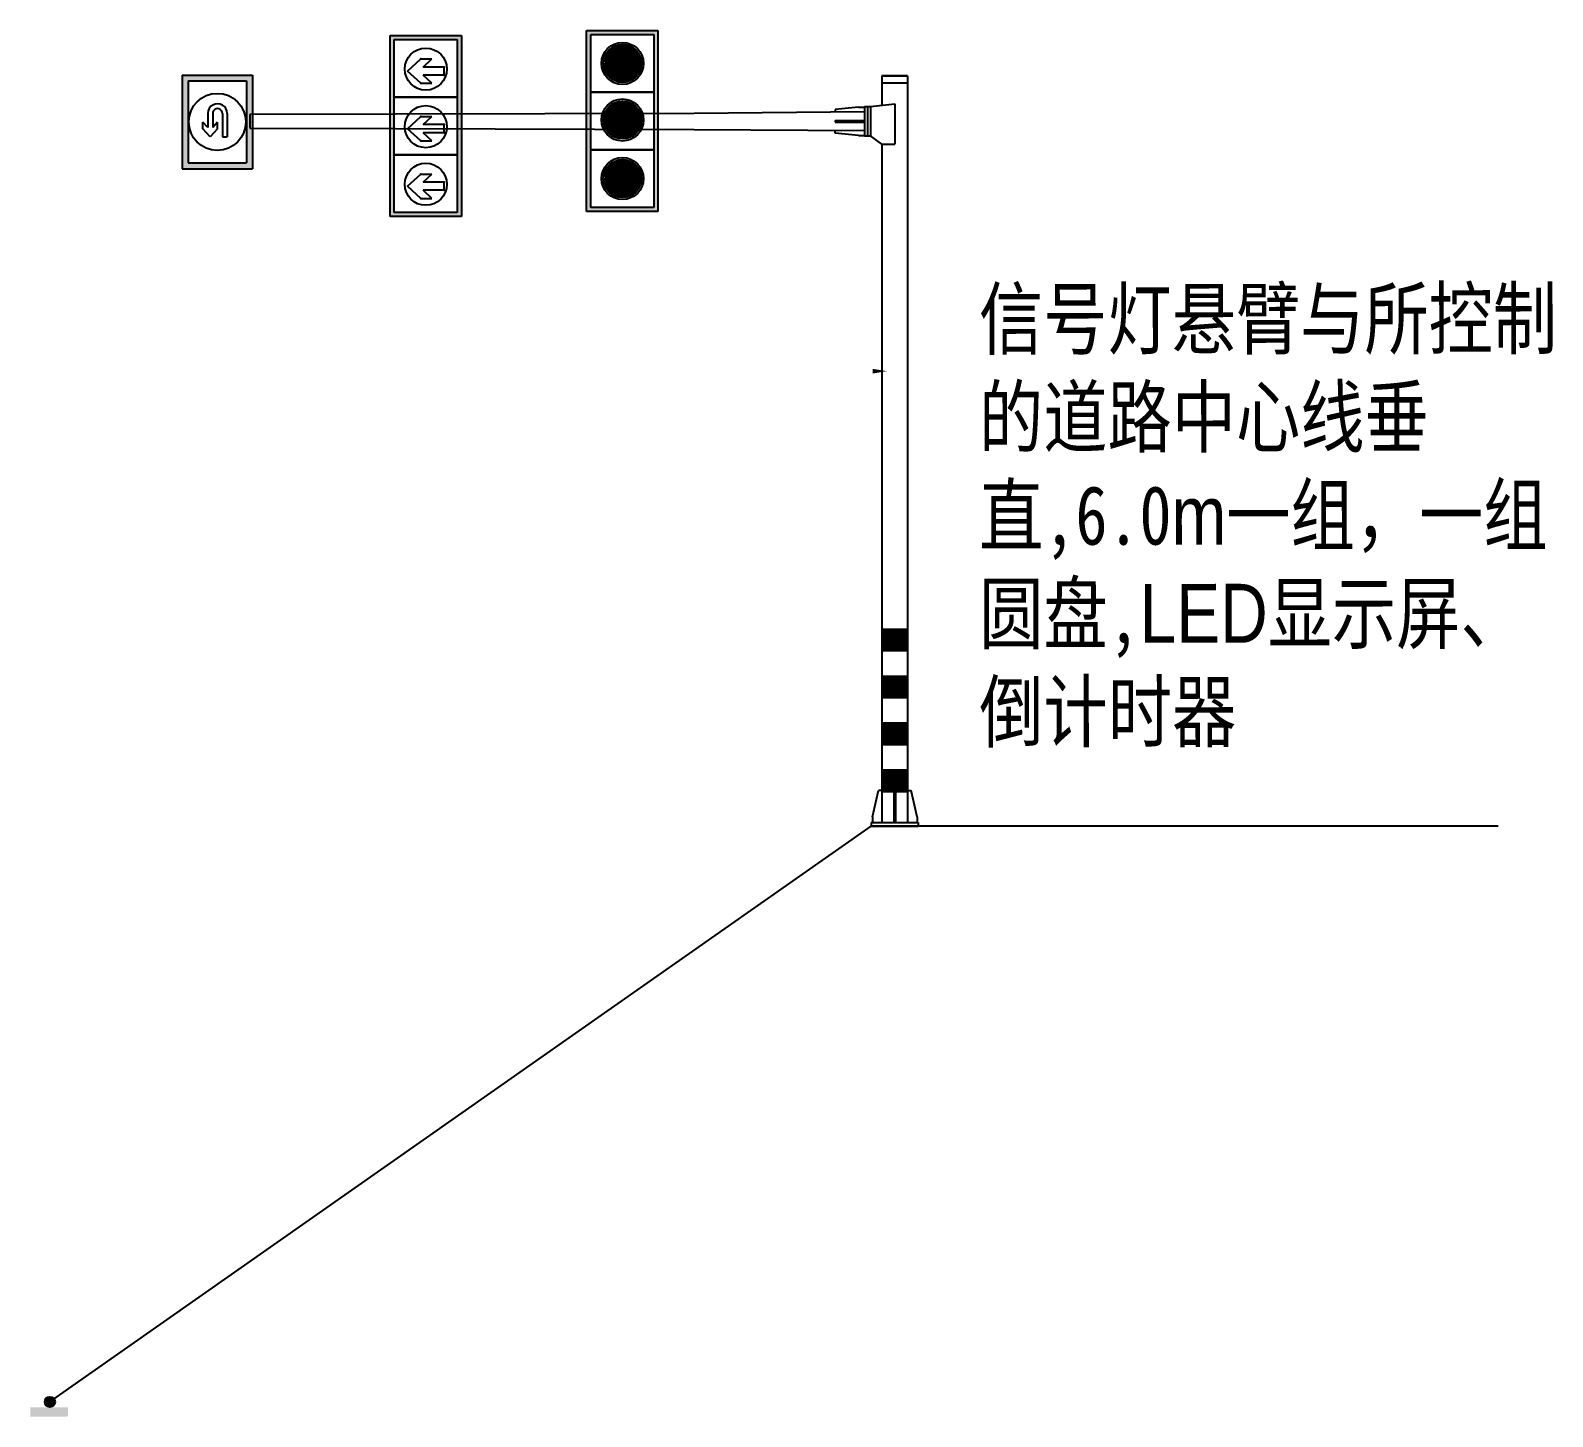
# Model space of a CAD drawing. Header units: millimetres. Extents: x 108070 to 108876, y 12470 to 12955.
# Drawn here: x 108125.38 to 108164.16, y 12893.29 to 12928.59 of the extents above; entities that cross this region are included whole.
import ezdxf

# ---------------------------------------------------------------- set-up
doc = ezdxf.new("R2010")
doc.units = ezdxf.units.MM
doc.header["$LTSCALE"] = 10
doc.layers.add('@-交通信号', color=7, linetype='CONTINUOUS')
doc.styles.add('ST', font='', dxfattribs={"width": 0.8})
doc.styles.get('ST').set_extended_font_data('SimSun')

# ---------------------------------------------------------------- blocks, each defined once
blk = doc.blocks.new('A$C2DB36726')
at = {"layer": '@-交通信号', "color": 0}
for p, q in [((0.925, 19.106), (0.271, 19.106)), ((0.925, 19.106), (0.271, 19.106)), ((0.271, 19.106), (0.926, 19.106)), ((0.271, 19.106), (0.271, 19.106)), ((0.271, 19.106), (0.271, 19.106)), ((0.271, 19.106), (0.271, 19.106)), ((0.271, 19.106), (0.271, 18.356)), ((0.926, 18.921), (0.271, 18.921)), ((-0.321, 18.309), (-0.919, 18.249)), ((-0.919, 18.249), (-0.919, 18.184)), ((-0.321, 18.309), (-0.171, 18.309)), ((-0.171, 18.324), (-0.023, 18.324)), ((-0.171, 18.324), (-0.171, 17.576)), ((-0.097, 18.324), (-0.097, 17.576)), ((-0.023, 18.324), (0.598, 18.392)), ((-0.023, 18.324), (-0.023, 17.576)), ((0.598, 18.392), (0.598, 17.365)), ((-0.171, 18.187), (-4.513, 18.151)), ((-0.919, 17.973), (-0.919, 17.926)), ((-0.919, 17.973), (-0.171, 17.973)), ((-0.919, 17.926), (-0.171, 17.926)), ((-4.513, 17.744), (-0.171, 17.712)), ((-0.919, 17.65), (-0.919, 17.716)), ((-0.321, 17.591), (-0.919, 17.65)), ((-0.321, 17.591), (-0.171, 17.591)), ((-0.171, 17.576), (-0.023, 17.576)), ((0.271, 17.365), (-0.023, 17.576)), ((0.271, 17.365), (0.598, 17.365)), ((0.761, 2.348), (0.271, 2.348)), ((0.759, 2.349), (0.274, 2.349)), ((0.923, 2.349), (0.274, 2.349)), ((0.03, 0.239), (0.181, 0.907)), ((0.271, 0.907), (0.181, 0.907)), ((0.575, 0.907), (0.575, 0.09)), ((0.575, 0.907), (0.622, 0.907)), ((0.622, 0.907), (0.622, 0.09)), ((0.926, 0.907), (1.016, 0.907)), ((1.167, 0.239), (1.016, 0.907)), ((0, 0.09), (1.197, 0.09)), ((0, 0.09), (0, 0)), ((0, 0), (1.197, 0)), ((0.03, 0.239), (0.03, 0.09)), ((1.167, 0.239), (1.167, 0.09)), ((1.197, 0.09), (1.197, 0))]:
    blk.add_line(p, q, dxfattribs=at)
at = {"layer": '@-交通信号', "color": 7}
for p, q in [((0.926, 19.106), (0.926, 0.09)), ((0.271, 17.366), (0.271, 0.09))]:
    blk.add_line(p, q, dxfattribs=at)
at = {"layer": '@-交通信号'}
for p, q in [((-12.122, 18.128), (-15.834, 18.118)), ((-4.513, 18.151), (-12.122, 18.128)), ((-15.834, 17.772), (-12.122, 17.763)), ((-12.122, 17.763), (-4.513, 17.744))]:
    blk.add_line(p, q, dxfattribs=at)
blk.add_lwpolyline([(-15.834, 18.118), (-15.834, 17.772)], dxfattribs=at)
at = {"layer": '@-交通信号', "color": 7, "const_width": 0.598}
blk.add_lwpolyline([(0.926, 4.741), (0.271, 4.741)], dxfattribs=at)
at = {"layer": '@-交通信号', "color": 0, "const_width": 0.598}
for points in [[(0.926, 3.544), (0.271, 3.544)], [(0.926, 2.348), (0.271, 2.348)], [(0.926, 1.151), (0.271, 1.151)]]:
    blk.add_lwpolyline(points, dxfattribs=at)
at = {"layer": '@-交通信号', "color": 0}
blk.add_solid([(0.035, 11.525), (0.035, 11.645), (0.394, 11.585)], dxfattribs=at)
blk = doc.blocks.new('A$C42B20481')
at = {"layer": '@-交通信号', "linetype": 'ByBlock', "lineweight": -3}
for points in [[(0.132, 0, 1), (-0.132, 0, 1)], [(0.461, -0.373), (0.46, -0.137), (-0.496, -0.139), (-0.495, -0.375)]]:
    blk.add_hatch(color=14, dxfattribs=at).paths.add_polyline_path(points)
at = {"layer": '@-交通信号', "color": 14}
blk.add_circle((0, 0), 0.132, dxfattribs=at)
blk = doc.blocks.new('A$C543B7F0F')
at = {"layer": '@-交通信号'}
h = blk.add_hatch(color=256, dxfattribs=at)
h.paths.add_polyline_path([(0, 2.385), (1.789, 2.385), (1.789, 0), (0, 0)])
h.paths.add_polyline_path([(0.149, 2.236), (1.64, 2.236), (1.64, 0.149), (0.149, 0.149)], flags=16)
at = {"layer": '@-交通信号', "color": 7}
for p, q in [((0, 2.385), (0, 0)), ((0, 2.385), (1.789, 2.385)), ((1.789, 2.385), (1.789, 0)), ((0.149, 2.236), (0.149, 0.149)), ((0.149, 2.236), (1.64, 2.236)), ((1.64, 2.236), (1.64, 0.149)), ((1.789, 1.189), (1.786, 1.193)), ((1.024, 0.812), (1.148, 0.812)), ((0, 0), (1.789, 0)), ((0.149, 0.149), (1.64, 0.149))]:
    blk.add_line(p, q, dxfattribs=at)
at = {"layer": '@-交通信号'}
for p, q in [((0.527, 1.015), (0.527, 1.187)), ((0.653, 1.051), (0.527, 1.187)), ((0.653, 1.407), (0.653, 1.051)), ((0.777, 1.407), (0.777, 1.051)), ((0.902, 1.187), (0.777, 1.051)), ((0.902, 1.015), (0.902, 1.187)), ((1.024, 1.407), (1.024, 0.812)), ((1.148, 1.407), (1.148, 0.812)), ((0.715, 0.812), (0.527, 1.015)), ((0.902, 1.015), (0.715, 0.812)), ((0, 0), (1.789, 0))]:
    blk.add_line(p, q, dxfattribs=at)
at = {"layer": '@-交通信号', "color": 7}
blk.add_ellipse((0.895, 1.193), major_axis=(0, 0.727), ratio=1, start_param=4.712388, end_param=10.995573, dxfattribs=at)
at = {"layer": '@-交通信号'}
for major_axis in [(-0.175, 0.175), (-0.0875, 0.0875)]:
    blk.add_ellipse((0.901, 1.407), major_axis=major_axis, ratio=1, start_param=3.927162, end_param=7.068755, dxfattribs=at)
blk = doc.blocks.new('A$C7C7525CD')
at = {"layer": '@-交通信号'}
h = blk.add_hatch(color=256, dxfattribs=at)
h.paths.add_polyline_path([(0, 2.307), (0, 0.733), (0, -0.733), (0, -2.307), (-1.816, -2.307), (-1.816, -0.733), (-1.816, 0.733), (-1.816, 2.307)])
h.paths.add_polyline_path([(-0.106, 2.2), (-0.106, 0.733), (-0.106, -0.733), (-0.106, -2.2), (-1.71, -2.2), (-1.71, -0.733), (-1.71, 0.733), (-1.71, 2.2)], flags=16)
for p, q in [((-1.816, 0.733), (-1.816, 2.307)), ((-1.816, 2.307), (0, 2.307)), ((-1.71, 0.733), (-1.71, 2.2)), ((-1.71, 2.2), (-0.106, 2.2)), ((-0.106, 2.2), (-0.106, 0.733)), ((0, 2.307), (0, 0.733)), ((-1.375, 1.398), (-1.038, 1.71)), ((-1.038, 1.71), (-0.751, 1.71)), ((-0.977, 1.501), (-0.751, 1.71)), ((-1.038, 1.086), (-1.375, 1.398)), ((-0.439, 1.501), (-0.977, 1.501)), ((-0.439, 1.295), (-0.977, 1.295)), ((-0.751, 1.086), (-0.977, 1.295)), ((-0.439, 1.295), (-0.439, 1.501)), ((-1.038, 1.086), (-0.751, 1.086)), ((-1.816, -0.733), (-1.816, 0.733)), ((-1.71, 0.733), (-0.106, 0.733)), ((-1.71, -0.733), (-1.71, 0.733)), ((-0.106, 0.733), (-1.71, 0.733)), ((-0.106, 0.733), (-0.106, -0.733)), ((0, 0.733), (0, -0.733)), ((-1.375, -0.069), (-1.038, 0.243)), ((-1.038, 0.243), (-0.751, 0.243)), ((-0.977, 0.034), (-0.751, 0.243)), ((-0.439, 0.034), (-0.977, 0.034)), ((-0.439, -0.172), (-0.439, 0.034)), ((-1.038, -0.381), (-1.375, -0.069)), ((-1.038, -0.381), (-0.751, -0.381)), ((-0.439, -0.172), (-0.977, -0.172)), ((-0.751, -0.381), (-0.977, -0.172)), ((-1.816, -2.307), (-1.816, -0.733)), ((-0.106, -0.733), (-1.71, -0.733)), ((-1.71, -0.733), (-0.106, -0.733)), ((-1.71, -2.2), (-1.71, -0.733)), ((-0.106, -0.733), (-0.106, -2.2)), ((0, -0.733), (0, -2.307)), ((-1.375, -1.536), (-1.038, -1.224)), ((-1.038, -1.848), (-1.375, -1.536)), ((-1.038, -1.224), (-0.751, -1.224)), ((-0.977, -1.433), (-0.751, -1.224)), ((-0.439, -1.433), (-0.977, -1.433)), ((-0.439, -1.639), (-0.439, -1.433)), ((-1.038, -1.848), (-0.751, -1.848)), ((-0.439, -1.639), (-0.977, -1.639)), ((-0.751, -1.848), (-0.977, -1.639)), ((0, -2.307), (-1.816, -2.307)), ((-0.106, -2.2), (-1.71, -2.2))]:
    blk.add_line(p, q, dxfattribs=at)
for centre in [(-0.907, 1.449), (-0.907, -0.018), (-0.907, -1.485)]:
    blk.add_ellipse(centre, major_axis=(0.379, 0.379), ratio=1, start_param=5.497787, end_param=11.780972, dxfattribs=at)
at = {"layer": '@-交通信号', "color": 0, "linetype": 'ByBlock'}
for p in [(-1.038, 1.71), (-0.439, 1.501), (-0.439, 1.295), (-1.038, 1.086), (-1.038, 0.243), (-0.439, 0.034), (-1.038, -0.381), (-0.439, -0.172), (-1.038, -1.224), (-0.439, -1.433), (-1.038, -1.848), (-0.439, -1.639)]:
    blk.add_point(p, dxfattribs=at)
blk = doc.blocks.new('A$C2B1B455F')
at = {"layer": '@-交通信号'}
h = blk.add_hatch(color=256, dxfattribs=at)
h.paths.add_polyline_path([(0, 2.307), (0, 0.733), (0, -0.733), (0, -2.307), (-1.816, -2.307), (-1.816, -0.733), (-1.816, 0.733), (-1.816, 2.307)])
h.paths.add_polyline_path([(-0.106, 2.2), (-0.106, 0.733), (-0.106, -0.733), (-0.106, -2.2), (-1.71, -2.2), (-1.71, -0.733), (-1.71, 0.733), (-1.71, 2.2)], flags=16)
for p, q in [((-1.816, 0.733), (-1.816, 2.307)), ((-1.816, 2.307), (0, 2.307)), ((-1.71, 0.733), (-1.71, 2.2)), ((-1.71, 2.2), (-0.106, 2.2)), ((-0.902, 1.836), (-1.005, 1.939)), ((-0.902, 1.848), (-0.995, 1.941)), ((-0.902, 1.86), (-0.985, 1.943)), ((-0.902, 1.872), (-0.975, 1.945)), ((-0.902, 1.884), (-0.964, 1.946)), ((-0.902, 1.896), (-0.954, 1.948)), ((-0.902, 1.908), (-0.943, 1.949)), ((-0.902, 1.92), (-0.931, 1.95)), ((-0.902, 1.932), (-0.92, 1.95)), ((-0.902, 1.944), (-0.908, 1.95)), ((-0.425, 1.467), (-0.902, 1.944)), ((-0.419, 1.473), (-0.896, 1.95)), ((-0.419, 1.486), (-0.884, 1.95)), ((-0.42, 1.498), (-0.871, 1.949)), ((-0.421, 1.511), (-0.858, 1.948)), ((-0.422, 1.525), (-0.844, 1.947)), ((-0.424, 1.539), (-0.831, 1.945)), ((-0.427, 1.553), (-0.816, 1.943)), ((-0.429, 1.568), (-0.801, 1.94)), ((-0.106, 2.2), (-0.106, 0.733)), ((0, 2.307), (0, 0.733)), ((-1.293, 1.467), (-1.377, 1.552)), ((-1.281, 1.467), (-1.375, 1.562)), ((-1.269, 1.467), (-1.373, 1.572)), ((-1.256, 1.467), (-1.371, 1.582)), ((-1.244, 1.467), (-1.369, 1.592)), ((-1.232, 1.467), (-1.366, 1.601)), ((-1.22, 1.467), (-1.363, 1.61)), ((-1.208, 1.467), (-1.36, 1.619)), ((-1.196, 1.467), (-1.357, 1.628)), ((-1.184, 1.467), (-1.354, 1.637)), ((-1.172, 1.467), (-1.351, 1.646)), ((-1.16, 1.467), (-1.347, 1.655)), ((-1.148, 1.467), (-1.344, 1.663)), ((-1.136, 1.467), (-1.34, 1.671)), ((-1.124, 1.467), (-1.336, 1.679)), ((-1.112, 1.467), (-1.332, 1.687)), ((-1.1, 1.467), (-1.328, 1.695)), ((-1.088, 1.467), (-1.323, 1.703)), ((-1.076, 1.467), (-1.319, 1.711)), ((-1.064, 1.467), (-1.315, 1.718)), ((-1.052, 1.467), (-1.31, 1.726)), ((-1.04, 1.467), (-1.305, 1.733)), ((-1.028, 1.467), (-1.3, 1.74)), ((-1.016, 1.467), (-1.295, 1.747)), ((-1.003, 1.467), (-1.29, 1.754)), ((-0.991, 1.467), (-1.285, 1.761)), ((-0.979, 1.467), (-1.28, 1.768)), ((-0.967, 1.467), (-1.275, 1.775)), ((-0.955, 1.467), (-1.269, 1.781)), ((-0.943, 1.467), (-1.263, 1.788)), ((-0.931, 1.467), (-1.258, 1.794)), ((-0.919, 1.467), (-1.252, 1.8)), ((-0.907, 1.467), (-1.246, 1.806)), ((-0.902, 1.474), (-1.24, 1.812)), ((-0.902, 1.486), (-1.234, 1.818)), ((-0.902, 1.498), (-1.228, 1.824)), ((-0.902, 1.51), (-1.221, 1.83)), ((-0.902, 1.522), (-1.215, 1.835)), ((-0.902, 1.535), (-1.208, 1.841)), ((-0.902, 1.547), (-1.202, 1.846)), ((-0.902, 1.559), (-1.195, 1.852)), ((-0.902, 1.571), (-1.188, 1.857)), ((-0.902, 1.583), (-1.181, 1.862)), ((-0.902, 1.595), (-1.174, 1.867)), ((-0.902, 1.607), (-1.167, 1.871)), ((-0.902, 1.619), (-1.159, 1.876)), ((-0.902, 1.631), (-1.152, 1.881)), ((-0.902, 1.643), (-1.144, 1.885)), ((-0.902, 1.655), (-1.136, 1.89)), ((-0.902, 1.667), (-1.129, 1.894)), ((-0.902, 1.679), (-1.121, 1.898)), ((-0.902, 1.691), (-1.113, 1.902)), ((-0.902, 1.703), (-1.105, 1.906)), ((-0.902, 1.715), (-1.096, 1.91)), ((-0.902, 1.727), (-1.088, 1.913)), ((-0.902, 1.739), (-1.079, 1.917)), ((-0.902, 1.751), (-1.071, 1.92)), ((-0.902, 1.763), (-1.062, 1.923)), ((-0.902, 1.776), (-1.053, 1.926)), ((-0.902, 1.788), (-1.044, 1.929)), ((-0.902, 1.8), (-1.034, 1.932)), ((-0.902, 1.812), (-1.025, 1.935)), ((-0.902, 1.824), (-1.015, 1.937)), ((-0.437, 1.467), (-0.902, 1.932)), ((-0.449, 1.467), (-0.902, 1.92)), ((-0.461, 1.467), (-0.902, 1.908)), ((-0.473, 1.467), (-0.902, 1.896)), ((-0.485, 1.467), (-0.902, 1.884)), ((-0.497, 1.467), (-0.902, 1.872)), ((-0.509, 1.467), (-0.902, 1.86)), ((-0.522, 1.467), (-0.902, 1.848)), ((-0.534, 1.467), (-0.902, 1.836)), ((-0.546, 1.467), (-0.902, 1.824)), ((-0.558, 1.467), (-0.902, 1.812)), ((-0.57, 1.467), (-0.902, 1.8)), ((-0.582, 1.467), (-0.902, 1.788)), ((-0.594, 1.467), (-0.902, 1.776)), ((-0.606, 1.467), (-0.902, 1.763)), ((-0.618, 1.467), (-0.902, 1.751)), ((-0.63, 1.467), (-0.902, 1.739)), ((-0.642, 1.467), (-0.902, 1.727)), ((-0.654, 1.467), (-0.902, 1.715)), ((-0.666, 1.467), (-0.902, 1.703)), ((-0.678, 1.467), (-0.902, 1.691)), ((-0.69, 1.467), (-0.902, 1.679)), ((-0.702, 1.467), (-0.902, 1.667)), ((-0.714, 1.467), (-0.902, 1.655)), ((-0.726, 1.467), (-0.902, 1.643)), ((-0.738, 1.467), (-0.902, 1.631)), ((-0.75, 1.467), (-0.902, 1.619)), ((-0.763, 1.467), (-0.902, 1.607)), ((-0.775, 1.467), (-0.902, 1.595)), ((-0.787, 1.467), (-0.902, 1.583)), ((-0.799, 1.467), (-0.902, 1.571)), ((-0.811, 1.467), (-0.902, 1.559)), ((-0.433, 1.584), (-0.785, 1.936)), ((-0.437, 1.6), (-0.769, 1.932)), ((-0.443, 1.618), (-0.752, 1.927)), ((-0.449, 1.636), (-0.733, 1.92)), ((-0.457, 1.656), (-0.713, 1.912)), ((-0.467, 1.678), (-0.691, 1.902)), ((-0.48, 1.704), (-0.666, 1.889)), ((-0.499, 1.734), (-0.635, 1.87)), ((-0.538, 1.785), (-0.584, 1.831)), ((-0.906, 0.985), (-1.385, 1.463)), ((-0.918, 0.985), (-1.385, 1.451)), ((-0.931, 0.985), (-1.384, 1.438)), ((-0.944, 0.986), (-1.383, 1.425)), ((-0.957, 0.988), (-1.382, 1.412)), ((-0.971, 0.99), (-1.38, 1.398)), ((-0.986, 0.992), (-1.378, 1.384)), ((-0.902, 0.992), (-1.377, 1.467)), ((-1.001, 0.995), (-1.375, 1.369)), ((-1.016, 0.998), (-1.371, 1.353)), ((-1.032, 1.002), (-1.367, 1.337)), ((-0.902, 1.004), (-1.365, 1.467)), ((-1.05, 1.008), (-1.362, 1.32)), ((-1.068, 1.014), (-1.355, 1.301)), ((-0.902, 1.016), (-1.353, 1.467)), ((-1.088, 1.022), (-1.348, 1.281)), ((-0.902, 1.029), (-1.341, 1.467)), ((-1.11, 1.031), (-1.338, 1.26)), ((-0.902, 1.041), (-1.329, 1.467)), ((-1.134, 1.044), (-1.325, 1.235)), ((-0.902, 1.053), (-1.317, 1.467)), ((-1.164, 1.062), (-1.307, 1.205)), ((-0.902, 1.065), (-1.305, 1.467)), ((-0.902, 1.077), (-1.293, 1.467)), ((-0.902, 1.089), (-1.281, 1.467)), ((-0.902, 1.101), (-1.269, 1.467)), ((-0.902, 1.113), (-1.256, 1.467)), ((-0.902, 1.125), (-1.244, 1.467)), ((-0.902, 1.137), (-1.232, 1.467)), ((-0.902, 1.149), (-1.22, 1.467)), ((-0.902, 1.161), (-1.208, 1.467)), ((-0.902, 1.173), (-1.196, 1.467)), ((-0.902, 1.185), (-1.184, 1.467)), ((-0.902, 1.197), (-1.172, 1.467)), ((-0.902, 1.209), (-1.16, 1.467)), ((-0.902, 1.221), (-1.148, 1.467)), ((-0.902, 1.233), (-1.136, 1.467)), ((-0.902, 1.245), (-1.124, 1.467)), ((-0.902, 1.257), (-1.112, 1.467)), ((-0.902, 1.269), (-1.1, 1.467)), ((-0.902, 1.282), (-1.088, 1.467)), ((-0.902, 1.294), (-1.076, 1.467)), ((-0.902, 1.306), (-1.064, 1.467)), ((-0.902, 1.318), (-1.052, 1.467)), ((-0.902, 1.33), (-1.04, 1.467)), ((-0.902, 1.342), (-1.028, 1.467)), ((-0.902, 1.354), (-1.016, 1.467)), ((-0.902, 1.366), (-1.003, 1.467)), ((-0.902, 1.378), (-0.991, 1.467)), ((-0.902, 1.39), (-0.979, 1.467)), ((-0.902, 1.402), (-0.967, 1.467)), ((-0.902, 1.414), (-0.955, 1.467)), ((-0.902, 1.426), (-0.943, 1.467)), ((-0.902, 1.438), (-0.931, 1.467)), ((-0.902, 1.45), (-0.919, 1.467)), ((-0.902, 1.462), (-0.907, 1.467)), ((-0.823, 1.467), (-0.902, 1.547)), ((-0.835, 1.467), (-0.902, 1.535)), ((-0.847, 1.467), (-0.902, 1.522)), ((-0.859, 1.467), (-0.902, 1.51)), ((-0.871, 1.467), (-0.902, 1.498)), ((-0.883, 1.467), (-0.902, 1.486)), ((-0.895, 1.467), (-0.902, 1.474)), ((-0.563, 1.123), (-0.902, 1.462)), ((-0.569, 1.117), (-0.902, 1.45)), ((-0.575, 1.112), (-0.902, 1.438)), ((-0.582, 1.106), (-0.902, 1.426)), ((-0.588, 1.1), (-0.902, 1.414)), ((-0.595, 1.095), (-0.902, 1.402)), ((-0.601, 1.089), (-0.902, 1.39)), ((-0.608, 1.084), (-0.902, 1.378)), ((-0.615, 1.079), (-0.902, 1.366)), ((-0.622, 1.074), (-0.902, 1.354)), ((-0.629, 1.069), (-0.902, 1.342)), ((-0.636, 1.064), (-0.902, 1.33)), ((-0.644, 1.059), (-0.902, 1.318)), ((-0.651, 1.055), (-0.902, 1.306)), ((-0.659, 1.05), (-0.902, 1.294)), ((-0.666, 1.046), (-0.902, 1.282)), ((-0.674, 1.042), (-0.902, 1.269)), ((-0.682, 1.037), (-0.902, 1.257)), ((-0.69, 1.033), (-0.902, 1.245)), ((-0.698, 1.03), (-0.902, 1.233)), ((-0.706, 1.026), (-0.902, 1.221)), ((-0.715, 1.022), (-0.902, 1.209)), ((-0.723, 1.019), (-0.902, 1.197)), ((-0.732, 1.015), (-0.902, 1.185)), ((-0.741, 1.012), (-0.902, 1.173)), ((-0.557, 1.129), (-0.895, 1.467)), ((-0.551, 1.136), (-0.883, 1.467)), ((-0.545, 1.142), (-0.871, 1.467)), ((-0.54, 1.148), (-0.859, 1.467)), ((-0.534, 1.155), (-0.847, 1.467)), ((-0.528, 1.161), (-0.835, 1.467)), ((-0.523, 1.168), (-0.823, 1.467)), ((-0.518, 1.175), (-0.811, 1.467)), ((-0.513, 1.181), (-0.799, 1.467)), ((-0.508, 1.188), (-0.787, 1.467)), ((-0.503, 1.196), (-0.775, 1.467)), ((-0.498, 1.203), (-0.763, 1.467)), ((-0.493, 1.21), (-0.75, 1.467)), ((-0.489, 1.218), (-0.738, 1.467)), ((-0.484, 1.225), (-0.726, 1.467)), ((-0.48, 1.233), (-0.714, 1.467)), ((-0.475, 1.241), (-0.702, 1.467)), ((-0.471, 1.249), (-0.69, 1.467)), ((-0.467, 1.257), (-0.678, 1.467)), ((-0.463, 1.265), (-0.666, 1.467)), ((-0.46, 1.273), (-0.654, 1.467)), ((-0.456, 1.282), (-0.642, 1.467)), ((-0.453, 1.29), (-0.63, 1.467)), ((-0.449, 1.299), (-0.618, 1.467)), ((-0.446, 1.308), (-0.606, 1.467)), ((-0.443, 1.317), (-0.594, 1.467)), ((-0.44, 1.326), (-0.582, 1.467)), ((-0.437, 1.335), (-0.57, 1.467)), ((-0.435, 1.345), (-0.558, 1.467)), ((-0.432, 1.354), (-0.546, 1.467)), ((-0.43, 1.364), (-0.534, 1.467)), ((-0.428, 1.374), (-0.522, 1.467)), ((-0.426, 1.384), (-0.509, 1.467)), ((-0.424, 1.394), (-0.497, 1.467)), ((-0.423, 1.405), (-0.485, 1.467)), ((-0.422, 1.416), (-0.473, 1.467)), ((-1.209, 1.095), (-1.274, 1.16)), ((-0.75, 1.009), (-0.902, 1.161)), ((-0.759, 1.006), (-0.902, 1.149)), ((-0.768, 1.003), (-0.902, 1.137)), ((-0.778, 1.001), (-0.902, 1.125)), ((-0.787, 0.998), (-0.902, 1.113)), ((-0.797, 0.996), (-0.902, 1.101)), ((-0.807, 0.994), (-0.902, 1.089)), ((-0.817, 0.992), (-0.902, 1.077)), ((-0.827, 0.99), (-0.902, 1.065)), ((-0.838, 0.989), (-0.902, 1.053)), ((-0.849, 0.987), (-0.902, 1.041)), ((-0.86, 0.986), (-0.902, 1.029)), ((-0.871, 0.985), (-0.902, 1.016)), ((-0.882, 0.985), (-0.902, 1.004)), ((-1.816, -0.733), (-1.816, 0.733)), ((-1.71, 0.733), (-0.106, 0.733)), ((-1.71, -0.733), (-1.71, 0.733)), ((-0.106, 0.733), (-1.71, 0.733)), ((-0.902, 0.069), (-1.221, 0.388)), ((-0.902, 0.081), (-1.215, 0.394)), ((-0.902, 0.093), (-1.208, 0.399)), ((-0.902, 0.105), (-1.202, 0.405)), ((-0.902, 0.117), (-1.195, 0.41)), ((-0.902, 0.129), (-1.188, 0.415)), ((-0.902, 0.141), (-1.181, 0.42)), ((-0.902, 0.153), (-1.174, 0.425)), ((-0.902, 0.165), (-1.167, 0.43)), ((-0.902, 0.177), (-1.159, 0.435)), ((-0.902, 0.189), (-1.152, 0.439)), ((-0.902, 0.201), (-1.144, 0.444)), ((-0.902, 0.213), (-1.136, 0.448)), ((-0.902, 0.225), (-1.129, 0.452)), ((-0.902, 0.238), (-1.121, 0.456)), ((-0.902, 0.25), (-1.113, 0.46)), ((-0.902, 0.262), (-1.105, 0.464)), ((-0.902, 0.274), (-1.096, 0.468)), ((-0.902, 0.286), (-1.088, 0.472)), ((-0.902, 0.298), (-1.079, 0.475)), ((-0.902, 0.31), (-1.071, 0.478)), ((-0.902, 0.322), (-1.062, 0.482)), ((-0.902, 0.334), (-1.053, 0.485)), ((-0.902, 0.346), (-1.044, 0.488)), ((-0.902, 0.358), (-1.034, 0.49)), ((-0.902, 0.37), (-1.025, 0.493)), ((-0.902, 0.382), (-1.015, 0.495)), ((-0.902, 0.394), (-1.005, 0.498)), ((-0.902, 0.406), (-0.995, 0.5)), ((-0.902, 0.418), (-0.985, 0.502)), ((-0.902, 0.43), (-0.975, 0.503)), ((-0.902, 0.442), (-0.964, 0.505)), ((-0.902, 0.454), (-0.954, 0.506)), ((-0.902, 0.466), (-0.943, 0.507)), ((-0.902, 0.478), (-0.931, 0.508)), ((-0.902, 0.491), (-0.92, 0.509)), ((-0.902, 0.503), (-0.908, 0.509)), ((-0.425, 0.026), (-0.902, 0.503)), ((-0.437, 0.026), (-0.902, 0.491)), ((-0.449, 0.026), (-0.902, 0.478)), ((-0.461, 0.026), (-0.902, 0.466)), ((-0.473, 0.026), (-0.902, 0.454)), ((-0.485, 0.026), (-0.902, 0.442)), ((-0.497, 0.026), (-0.902, 0.43)), ((-0.509, 0.026), (-0.902, 0.418)), ((-0.522, 0.026), (-0.902, 0.406)), ((-0.534, 0.026), (-0.902, 0.394)), ((-0.419, 0.032), (-0.896, 0.509)), ((-0.419, 0.044), (-0.884, 0.509)), ((-0.42, 0.057), (-0.871, 0.508)), ((-0.421, 0.07), (-0.858, 0.507)), ((-0.422, 0.083), (-0.844, 0.505)), ((-0.424, 0.097), (-0.831, 0.504)), ((-0.427, 0.112), (-0.816, 0.501)), ((-0.429, 0.127), (-0.801, 0.498)), ((-0.433, 0.142), (-0.785, 0.495)), ((-0.437, 0.159), (-0.769, 0.49)), ((-0.443, 0.176), (-0.752, 0.485)), ((-0.449, 0.195), (-0.733, 0.478)), ((-0.457, 0.215), (-0.713, 0.47)), ((-0.467, 0.237), (-0.691, 0.46)), ((-0.48, 0.262), (-0.666, 0.447)), ((-0.499, 0.293), (-0.635, 0.428)), ((-0.538, 0.344), (-0.584, 0.39)), ((-0.106, 0.733), (-0.106, -0.733)), ((0, 0.733), (0, -0.733)), ((-1.377, 0.026), (-1.385, 0.034)), ((-0.906, -0.457), (-1.385, 0.022)), ((-0.918, -0.457), (-1.385, 0.009)), ((-1.353, 0.026), (-1.384, 0.057)), ((-1.365, 0.026), (-1.384, 0.045)), ((-1.341, 0.026), (-1.383, 0.068)), ((-1.329, 0.026), (-1.382, 0.079)), ((-1.317, 0.026), (-1.381, 0.09)), ((-1.305, 0.026), (-1.379, 0.1)), ((-1.293, 0.026), (-1.377, 0.111)), ((-0.902, -0.449), (-1.377, 0.026)), ((-1.281, 0.026), (-1.375, 0.121)), ((-1.269, 0.026), (-1.373, 0.131)), ((-1.256, 0.026), (-1.371, 0.14)), ((-1.244, 0.026), (-1.369, 0.15)), ((-1.232, 0.026), (-1.366, 0.159)), ((-0.902, -0.437), (-1.365, 0.026)), ((-1.22, 0.026), (-1.363, 0.169)), ((-1.208, 0.026), (-1.36, 0.178)), ((-1.196, 0.026), (-1.357, 0.187)), ((-1.184, 0.026), (-1.354, 0.196)), ((-0.902, -0.425), (-1.353, 0.026)), ((-1.172, 0.026), (-1.351, 0.204)), ((-1.16, 0.026), (-1.347, 0.213)), ((-1.148, 0.026), (-1.344, 0.221)), ((-0.902, -0.413), (-1.341, 0.026)), ((-1.136, 0.026), (-1.34, 0.23)), ((-1.124, 0.026), (-1.336, 0.238)), ((-1.112, 0.026), (-1.332, 0.246)), ((-0.902, -0.401), (-1.329, 0.026)), ((-1.1, 0.026), (-1.328, 0.254)), ((-1.088, 0.026), (-1.323, 0.262)), ((-1.076, 0.026), (-1.319, 0.269)), ((-0.902, -0.389), (-1.317, 0.026)), ((-1.064, 0.026), (-1.315, 0.277)), ((-1.052, 0.026), (-1.31, 0.284)), ((-1.04, 0.026), (-1.305, 0.291)), ((-0.902, -0.377), (-1.305, 0.026)), ((-1.028, 0.026), (-1.3, 0.299)), ((-1.016, 0.026), (-1.295, 0.306)), ((-0.902, -0.365), (-1.293, 0.026)), ((-1.003, 0.026), (-1.29, 0.313)), ((-0.991, 0.026), (-1.285, 0.32)), ((-0.902, -0.353), (-1.281, 0.026)), ((-0.979, 0.026), (-1.28, 0.326)), ((-0.967, 0.026), (-1.275, 0.333)), ((-0.955, 0.026), (-1.269, 0.34)), ((-0.902, -0.341), (-1.269, 0.026)), ((-0.943, 0.026), (-1.263, 0.346)), ((-0.931, 0.026), (-1.258, 0.352)), ((-0.902, -0.329), (-1.256, 0.026)), ((-0.919, 0.026), (-1.252, 0.359)), ((-0.907, 0.026), (-1.246, 0.365)), ((-0.902, -0.317), (-1.244, 0.026)), ((-0.902, 0.033), (-1.24, 0.371)), ((-0.902, 0.045), (-1.234, 0.377)), ((-0.902, -0.305), (-1.232, 0.026)), ((-0.902, 0.057), (-1.228, 0.382)), ((-0.902, -0.293), (-1.22, 0.026)), ((-0.902, -0.281), (-1.208, 0.026)), ((-0.902, -0.269), (-1.196, 0.026)), ((-0.902, -0.256), (-1.184, 0.026)), ((-0.902, -0.244), (-1.172, 0.026)), ((-0.902, -0.232), (-1.16, 0.026)), ((-0.902, -0.22), (-1.148, 0.026)), ((-0.902, -0.208), (-1.136, 0.026)), ((-0.902, -0.196), (-1.124, 0.026)), ((-0.902, -0.184), (-1.112, 0.026)), ((-0.902, -0.172), (-1.1, 0.026)), ((-0.902, -0.16), (-1.088, 0.026)), ((-0.902, -0.148), (-1.076, 0.026)), ((-0.902, -0.136), (-1.064, 0.026)), ((-0.902, -0.124), (-1.052, 0.026)), ((-0.902, -0.112), (-1.04, 0.026)), ((-0.902, -0.1), (-1.028, 0.026)), ((-0.902, -0.088), (-1.016, 0.026)), ((-0.902, -0.076), (-1.003, 0.026)), ((-0.902, -0.064), (-0.991, 0.026)), ((-0.902, -0.052), (-0.979, 0.026)), ((-0.902, -0.04), (-0.967, 0.026)), ((-0.902, -0.028), (-0.955, 0.026)), ((-0.902, -0.016), (-0.943, 0.026)), ((-0.902, -0.003), (-0.931, 0.026)), ((-0.902, 0.009), (-0.919, 0.026)), ((-0.902, 0.021), (-0.907, 0.026)), ((-0.546, 0.026), (-0.902, 0.382)), ((-0.558, 0.026), (-0.902, 0.37)), ((-0.57, 0.026), (-0.902, 0.358)), ((-0.582, 0.026), (-0.902, 0.346)), ((-0.594, 0.026), (-0.902, 0.334)), ((-0.606, 0.026), (-0.902, 0.322)), ((-0.618, 0.026), (-0.902, 0.31)), ((-0.63, 0.026), (-0.902, 0.298)), ((-0.642, 0.026), (-0.902, 0.286)), ((-0.654, 0.026), (-0.902, 0.274)), ((-0.666, 0.026), (-0.902, 0.262)), ((-0.678, 0.026), (-0.902, 0.25)), ((-0.69, 0.026), (-0.902, 0.238)), ((-0.702, 0.026), (-0.902, 0.225)), ((-0.714, 0.026), (-0.902, 0.213)), ((-0.726, 0.026), (-0.902, 0.201)), ((-0.738, 0.026), (-0.902, 0.189)), ((-0.75, 0.026), (-0.902, 0.177)), ((-0.763, 0.026), (-0.902, 0.165)), ((-0.775, 0.026), (-0.902, 0.153)), ((-0.787, 0.026), (-0.902, 0.141)), ((-0.799, 0.026), (-0.902, 0.129)), ((-0.811, 0.026), (-0.902, 0.117)), ((-0.823, 0.026), (-0.902, 0.105)), ((-0.835, 0.026), (-0.902, 0.093)), ((-0.847, 0.026), (-0.902, 0.081)), ((-0.859, 0.026), (-0.902, 0.069)), ((-0.871, 0.026), (-0.902, 0.057)), ((-0.883, 0.026), (-0.902, 0.045)), ((-0.895, 0.026), (-0.902, 0.033)), ((-0.563, -0.318), (-0.902, 0.021)), ((-0.569, -0.324), (-0.902, 0.009)), ((-0.557, -0.312), (-0.895, 0.026)), ((-0.551, -0.306), (-0.883, 0.026)), ((-0.545, -0.3), (-0.871, 0.026)), ((-0.54, -0.294), (-0.859, 0.026)), ((-0.534, -0.287), (-0.847, 0.026)), ((-0.528, -0.28), (-0.835, 0.026)), ((-0.523, -0.274), (-0.823, 0.026)), ((-0.518, -0.267), (-0.811, 0.026)), ((-0.513, -0.26), (-0.799, 0.026)), ((-0.508, -0.253), (-0.787, 0.026)), ((-0.503, -0.246), (-0.775, 0.026)), ((-0.498, -0.239), (-0.763, 0.026)), ((-0.493, -0.231), (-0.75, 0.026)), ((-0.489, -0.224), (-0.738, 0.026)), ((-0.484, -0.216), (-0.726, 0.026)), ((-0.48, -0.209), (-0.714, 0.026)), ((-0.475, -0.201), (-0.702, 0.026)), ((-0.471, -0.193), (-0.69, 0.026)), ((-0.467, -0.185), (-0.678, 0.026)), ((-0.463, -0.177), (-0.666, 0.026)), ((-0.46, -0.169), (-0.654, 0.026)), ((-0.456, -0.16), (-0.642, 0.026)), ((-0.453, -0.152), (-0.63, 0.026)), ((-0.449, -0.143), (-0.618, 0.026)), ((-0.446, -0.134), (-0.606, 0.026)), ((-0.443, -0.125), (-0.594, 0.026)), ((-0.44, -0.116), (-0.582, 0.026)), ((-0.437, -0.107), (-0.57, 0.026)), ((-0.435, -0.097), (-0.558, 0.026)), ((-0.432, -0.087), (-0.546, 0.026)), ((-0.43, -0.078), (-0.534, 0.026)), ((-0.428, -0.068), (-0.522, 0.026)), ((-0.426, -0.058), (-0.509, 0.026)), ((-0.424, -0.047), (-0.497, 0.026)), ((-0.423, -0.037), (-0.485, 0.026)), ((-0.422, -0.026), (-0.473, 0.026)), ((-0.421, -0.015), (-0.461, 0.026)), ((-0.42, -0.004), (-0.449, 0.026)), ((-0.419, 0.008), (-0.437, 0.026)), ((-0.419, 0.02), (-0.425, 0.026)), ((-0.931, -0.456), (-1.384, -0.003)), ((-0.944, -0.455), (-1.383, -0.016)), ((-0.957, -0.454), (-1.382, -0.03)), ((-0.971, -0.452), (-1.38, -0.044)), ((-0.986, -0.45), (-1.378, -0.058)), ((-1.001, -0.447), (-1.375, -0.073)), ((-1.016, -0.443), (-1.371, -0.088)), ((-1.032, -0.439), (-1.367, -0.105)), ((-1.05, -0.434), (-1.362, -0.122)), ((-1.068, -0.428), (-1.355, -0.14)), ((-1.088, -0.42), (-1.348, -0.16)), ((-1.11, -0.41), (-1.338, -0.182)), ((-1.134, -0.397), (-1.325, -0.207)), ((-1.164, -0.38), (-1.307, -0.237)), ((-1.209, -0.347), (-1.274, -0.282)), ((-0.575, -0.33), (-0.902, -0.003)), ((-0.582, -0.336), (-0.902, -0.016)), ((-0.588, -0.341), (-0.902, -0.028)), ((-0.595, -0.347), (-0.902, -0.04)), ((-0.601, -0.352), (-0.902, -0.052)), ((-0.608, -0.358), (-0.902, -0.064)), ((-0.615, -0.363), (-0.902, -0.076)), ((-0.622, -0.368), (-0.902, -0.088)), ((-0.629, -0.373), (-0.902, -0.1)), ((-0.636, -0.378), (-0.902, -0.112)), ((-0.644, -0.382), (-0.902, -0.124)), ((-0.651, -0.387), (-0.902, -0.136)), ((-0.659, -0.391), (-0.902, -0.148)), ((-0.666, -0.396), (-0.902, -0.16)), ((-0.674, -0.4), (-0.902, -0.172)), ((-0.682, -0.404), (-0.902, -0.184)), ((-0.69, -0.408), (-0.902, -0.196)), ((-0.698, -0.412), (-0.902, -0.208)), ((-0.706, -0.416), (-0.902, -0.22)), ((-0.715, -0.419), (-0.902, -0.232)), ((-0.723, -0.423), (-0.902, -0.244)), ((-0.732, -0.426), (-0.902, -0.256)), ((-0.741, -0.43), (-0.902, -0.269)), ((-0.75, -0.433), (-0.902, -0.281)), ((-0.759, -0.436), (-0.902, -0.293)), ((-0.768, -0.438), (-0.902, -0.305)), ((-0.778, -0.441), (-0.902, -0.317)), ((-0.787, -0.443), (-0.902, -0.329)), ((-0.797, -0.446), (-0.902, -0.341)), ((-0.807, -0.448), (-0.902, -0.353)), ((-0.817, -0.45), (-0.902, -0.365)), ((-0.827, -0.451), (-0.902, -0.377)), ((-1.816, -2.307), (-1.816, -0.733)), ((-0.106, -0.733), (-1.71, -0.733)), ((-1.71, -0.733), (-0.106, -0.733)), ((-1.71, -2.2), (-1.71, -0.733)), ((-0.838, -0.453), (-0.902, -0.389)), ((-0.849, -0.454), (-0.902, -0.401)), ((-0.86, -0.455), (-0.902, -0.413)), ((-0.871, -0.456), (-0.902, -0.425)), ((-0.882, -0.457), (-0.902, -0.437)), ((-0.894, -0.457), (-0.902, -0.449)), ((-0.106, -0.733), (-0.106, -2.2)), ((0, -0.733), (0, -2.307)), ((-0.967, -1.466), (-1.275, -1.159)), ((-0.955, -1.466), (-1.269, -1.152)), ((-0.943, -1.466), (-1.263, -1.146)), ((-0.931, -1.466), (-1.258, -1.139)), ((-0.919, -1.466), (-1.252, -1.133)), ((-0.907, -1.466), (-1.246, -1.127)), ((-0.902, -1.459), (-1.24, -1.121)), ((-0.902, -1.447), (-1.234, -1.115)), ((-0.902, -1.435), (-1.228, -1.109)), ((-0.902, -1.423), (-1.221, -1.104)), ((-0.902, -1.411), (-1.215, -1.098)), ((-0.902, -1.399), (-1.208, -1.093)), ((-0.902, -1.387), (-1.202, -1.087)), ((-0.902, -1.375), (-1.195, -1.082)), ((-0.902, -1.363), (-1.188, -1.077)), ((-0.902, -1.351), (-1.181, -1.072)), ((-0.902, -1.339), (-1.174, -1.067)), ((-0.902, -1.327), (-1.167, -1.062)), ((-0.902, -1.315), (-1.159, -1.057)), ((-0.902, -1.303), (-1.152, -1.053)), ((-0.902, -1.291), (-1.144, -1.048)), ((-0.902, -1.278), (-1.136, -1.044)), ((-0.902, -1.266), (-1.129, -1.04)), ((-0.902, -1.254), (-1.121, -1.035)), ((-0.902, -1.242), (-1.113, -1.031)), ((-0.902, -1.23), (-1.105, -1.028)), ((-0.902, -1.218), (-1.096, -1.024)), ((-0.902, -1.206), (-1.088, -1.02)), ((-0.902, -1.194), (-1.079, -1.017)), ((-0.902, -1.182), (-1.071, -1.013)), ((-0.902, -1.17), (-1.062, -1.01)), ((-0.902, -1.158), (-1.053, -1.007)), ((-0.902, -1.146), (-1.044, -1.004)), ((-0.902, -1.134), (-1.034, -1.002)), ((-0.902, -1.122), (-1.025, -0.999)), ((-0.902, -1.11), (-1.015, -0.996)), ((-0.902, -1.098), (-1.005, -0.994)), ((-0.902, -1.086), (-0.995, -0.992)), ((-0.902, -1.074), (-0.985, -0.99)), ((-0.902, -1.062), (-0.975, -0.989)), ((-0.902, -1.05), (-0.964, -0.987)), ((-0.902, -1.038), (-0.954, -0.986)), ((-0.902, -1.025), (-0.943, -0.985)), ((-0.902, -1.013), (-0.931, -0.984)), ((-0.902, -1.001), (-0.92, -0.983)), ((-0.902, -0.989), (-0.908, -0.983)), ((-0.425, -1.466), (-0.902, -0.989)), ((-0.437, -1.466), (-0.902, -1.001)), ((-0.449, -1.466), (-0.902, -1.013)), ((-0.461, -1.466), (-0.902, -1.025)), ((-0.473, -1.466), (-0.902, -1.038)), ((-0.485, -1.466), (-0.902, -1.05)), ((-0.497, -1.466), (-0.902, -1.062)), ((-0.509, -1.466), (-0.902, -1.074)), ((-0.522, -1.466), (-0.902, -1.086)), ((-0.534, -1.466), (-0.902, -1.098)), ((-0.546, -1.466), (-0.902, -1.11)), ((-0.558, -1.466), (-0.902, -1.122)), ((-0.57, -1.466), (-0.902, -1.134)), ((-0.582, -1.466), (-0.902, -1.146)), ((-0.594, -1.466), (-0.902, -1.158)), ((-0.419, -1.46), (-0.896, -0.983)), ((-0.419, -1.448), (-0.884, -0.983)), ((-0.42, -1.435), (-0.871, -0.984)), ((-0.421, -1.422), (-0.858, -0.985)), ((-0.422, -1.409), (-0.844, -0.986)), ((-0.424, -1.395), (-0.831, -0.988)), ((-0.427, -1.38), (-0.816, -0.991)), ((-0.429, -1.365), (-0.801, -0.994)), ((-0.433, -1.35), (-0.785, -0.997)), ((-0.437, -1.333), (-0.769, -1.002)), ((-0.443, -1.316), (-0.752, -1.007)), ((-0.449, -1.297), (-0.733, -1.013)), ((-0.457, -1.277), (-0.713, -1.021)), ((-0.467, -1.255), (-0.691, -1.031)), ((-0.48, -1.23), (-0.666, -1.045)), ((-0.499, -1.199), (-0.635, -1.064)), ((-0.538, -1.148), (-0.584, -1.102)), ((-0.906, -1.949), (-1.385, -1.47)), ((-0.918, -1.949), (-1.385, -1.483)), ((-0.931, -1.948), (-1.384, -1.495)), ((-0.944, -1.947), (-1.383, -1.508)), ((-0.957, -1.946), (-1.382, -1.522)), ((-0.971, -1.944), (-1.38, -1.535)), ((-0.986, -1.942), (-1.378, -1.55)), ((-1.293, -1.466), (-1.377, -1.381)), ((-0.902, -1.941), (-1.377, -1.466)), ((-1.281, -1.466), (-1.375, -1.371)), ((-1.269, -1.466), (-1.373, -1.361)), ((-1.256, -1.466), (-1.371, -1.351)), ((-1.244, -1.466), (-1.369, -1.342)), ((-1.232, -1.466), (-1.366, -1.332)), ((-0.902, -1.929), (-1.365, -1.466)), ((-1.22, -1.466), (-1.363, -1.323)), ((-1.208, -1.466), (-1.36, -1.314)), ((-1.196, -1.466), (-1.357, -1.305)), ((-1.184, -1.466), (-1.354, -1.296)), ((-0.902, -1.917), (-1.353, -1.466)), ((-1.172, -1.466), (-1.351, -1.288)), ((-1.16, -1.466), (-1.347, -1.279)), ((-1.148, -1.466), (-1.344, -1.271)), ((-0.902, -1.905), (-1.341, -1.466)), ((-1.136, -1.466), (-1.34, -1.262)), ((-1.124, -1.466), (-1.336, -1.254)), ((-1.112, -1.466), (-1.332, -1.246)), ((-0.902, -1.893), (-1.329, -1.466)), ((-1.1, -1.466), (-1.328, -1.238)), ((-1.088, -1.466), (-1.323, -1.23)), ((-1.076, -1.466), (-1.319, -1.223)), ((-0.902, -1.881), (-1.317, -1.466)), ((-1.064, -1.466), (-1.315, -1.215)), ((-1.052, -1.466), (-1.31, -1.208)), ((-1.04, -1.466), (-1.305, -1.2)), ((-0.902, -1.869), (-1.305, -1.466)), ((-1.028, -1.466), (-1.3, -1.193)), ((-1.016, -1.466), (-1.295, -1.186)), ((-0.902, -1.857), (-1.293, -1.466)), ((-1.003, -1.466), (-1.29, -1.179)), ((-0.991, -1.466), (-1.285, -1.172)), ((-0.902, -1.845), (-1.281, -1.466)), ((-0.979, -1.466), (-1.28, -1.165)), ((-0.902, -1.833), (-1.269, -1.466)), ((-0.902, -1.821), (-1.256, -1.466)), ((-0.902, -1.809), (-1.244, -1.466)), ((-0.902, -1.797), (-1.232, -1.466)), ((-0.902, -1.785), (-1.22, -1.466)), ((-0.902, -1.772), (-1.208, -1.466)), ((-0.902, -1.76), (-1.196, -1.466)), ((-0.902, -1.748), (-1.184, -1.466)), ((-0.902, -1.736), (-1.172, -1.466)), ((-0.902, -1.724), (-1.16, -1.466)), ((-0.902, -1.712), (-1.148, -1.466)), ((-0.902, -1.7), (-1.136, -1.466)), ((-0.902, -1.688), (-1.124, -1.466)), ((-0.902, -1.676), (-1.112, -1.466)), ((-0.902, -1.664), (-1.1, -1.466)), ((-0.902, -1.652), (-1.088, -1.466)), ((-0.902, -1.64), (-1.076, -1.466)), ((-0.902, -1.628), (-1.064, -1.466)), ((-0.902, -1.616), (-1.052, -1.466)), ((-0.902, -1.604), (-1.04, -1.466)), ((-0.902, -1.592), (-1.028, -1.466)), ((-0.902, -1.58), (-1.016, -1.466)), ((-0.902, -1.568), (-1.003, -1.466)), ((-0.902, -1.556), (-0.991, -1.466)), ((-0.902, -1.544), (-0.979, -1.466)), ((-0.902, -1.531), (-0.967, -1.466)), ((-0.902, -1.519), (-0.955, -1.466)), ((-0.902, -1.507), (-0.943, -1.466)), ((-0.902, -1.495), (-0.931, -1.466)), ((-0.902, -1.483), (-0.919, -1.466)), ((-0.902, -1.471), (-0.907, -1.466)), ((-0.606, -1.466), (-0.902, -1.17)), ((-0.618, -1.466), (-0.902, -1.182)), ((-0.63, -1.466), (-0.902, -1.194)), ((-0.642, -1.466), (-0.902, -1.206)), ((-0.654, -1.466), (-0.902, -1.218)), ((-0.666, -1.466), (-0.902, -1.23)), ((-0.678, -1.466), (-0.902, -1.242)), ((-0.69, -1.466), (-0.902, -1.254)), ((-0.702, -1.466), (-0.902, -1.266)), ((-0.714, -1.466), (-0.902, -1.278)), ((-0.726, -1.466), (-0.902, -1.291)), ((-0.738, -1.466), (-0.902, -1.303)), ((-0.75, -1.466), (-0.902, -1.315)), ((-0.763, -1.466), (-0.902, -1.327)), ((-0.775, -1.466), (-0.902, -1.339)), ((-0.787, -1.466), (-0.902, -1.351)), ((-0.799, -1.466), (-0.902, -1.363)), ((-0.811, -1.466), (-0.902, -1.375)), ((-0.823, -1.466), (-0.902, -1.387)), ((-0.835, -1.466), (-0.902, -1.399)), ((-0.847, -1.466), (-0.902, -1.411)), ((-0.859, -1.466), (-0.902, -1.423)), ((-0.871, -1.466), (-0.902, -1.435)), ((-0.883, -1.466), (-0.902, -1.447)), ((-0.895, -1.466), (-0.902, -1.459)), ((-0.563, -1.81), (-0.902, -1.471)), ((-0.569, -1.816), (-0.902, -1.483)), ((-0.575, -1.822), (-0.902, -1.495)), ((-0.582, -1.828), (-0.902, -1.507)), ((-0.588, -1.833), (-0.902, -1.519)), ((-0.595, -1.839), (-0.902, -1.531)), ((-0.601, -1.844), (-0.902, -1.544)), ((-0.557, -1.804), (-0.895, -1.466)), ((-0.551, -1.798), (-0.883, -1.466)), ((-0.545, -1.792), (-0.871, -1.466)), ((-0.54, -1.785), (-0.859, -1.466)), ((-0.534, -1.779), (-0.847, -1.466)), ((-0.528, -1.772), (-0.835, -1.466)), ((-0.523, -1.766), (-0.823, -1.466)), ((-0.518, -1.759), (-0.811, -1.466)), ((-0.513, -1.752), (-0.799, -1.466)), ((-0.508, -1.745), (-0.787, -1.466)), ((-0.503, -1.738), (-0.775, -1.466)), ((-0.498, -1.731), (-0.763, -1.466)), ((-0.493, -1.723), (-0.75, -1.466)), ((-0.489, -1.716), (-0.738, -1.466)), ((-0.484, -1.708), (-0.726, -1.466)), ((-0.48, -1.701), (-0.714, -1.466)), ((-0.475, -1.693), (-0.702, -1.466)), ((-0.471, -1.685), (-0.69, -1.466)), ((-0.467, -1.677), (-0.678, -1.466)), ((-0.463, -1.669), (-0.666, -1.466)), ((-0.46, -1.66), (-0.654, -1.466)), ((-0.456, -1.652), (-0.642, -1.466)), ((-0.453, -1.643), (-0.63, -1.466)), ((-0.449, -1.635), (-0.618, -1.466)), ((-0.446, -1.626), (-0.606, -1.466)), ((-0.443, -1.617), (-0.594, -1.466)), ((-0.44, -1.608), (-0.582, -1.466)), ((-0.437, -1.598), (-0.57, -1.466)), ((-0.435, -1.589), (-0.558, -1.466)), ((-0.432, -1.579), (-0.546, -1.466)), ((-0.43, -1.57), (-0.534, -1.466)), ((-0.428, -1.56), (-0.522, -1.466)), ((-0.426, -1.549), (-0.509, -1.466)), ((-0.424, -1.539), (-0.497, -1.466)), ((-0.423, -1.528), (-0.485, -1.466)), ((-0.422, -1.518), (-0.473, -1.466)), ((-1.001, -1.939), (-1.375, -1.565)), ((-1.016, -1.935), (-1.371, -1.58)), ((-1.032, -1.931), (-1.367, -1.597)), ((-1.05, -1.926), (-1.362, -1.614)), ((-1.068, -1.92), (-1.355, -1.632)), ((-1.088, -1.912), (-1.348, -1.652)), ((-1.11, -1.902), (-1.338, -1.674)), ((-1.134, -1.889), (-1.325, -1.698)), ((-1.164, -1.872), (-1.307, -1.728)), ((-1.209, -1.839), (-1.274, -1.773)), ((-0.608, -1.849), (-0.902, -1.556)), ((-0.615, -1.855), (-0.902, -1.568)), ((-0.622, -1.86), (-0.902, -1.58)), ((-0.629, -1.865), (-0.902, -1.592)), ((-0.636, -1.869), (-0.902, -1.604)), ((-0.644, -1.874), (-0.902, -1.616)), ((-0.651, -1.879), (-0.902, -1.628)), ((-0.659, -1.883), (-0.902, -1.64)), ((-0.666, -1.888), (-0.902, -1.652)), ((-0.674, -1.892), (-0.902, -1.664)), ((-0.682, -1.896), (-0.902, -1.676)), ((-0.69, -1.9), (-0.902, -1.688)), ((-0.698, -1.904), (-0.902, -1.7)), ((-0.706, -1.908), (-0.902, -1.712)), ((-0.715, -1.911), (-0.902, -1.724)), ((-0.723, -1.915), (-0.902, -1.736)), ((-0.732, -1.918), (-0.902, -1.748)), ((-0.741, -1.921), (-0.902, -1.76)), ((-0.75, -1.924), (-0.902, -1.772)), ((-0.759, -1.927), (-0.902, -1.785)), ((-0.768, -1.93), (-0.902, -1.797)), ((-0.778, -1.933), (-0.902, -1.809)), ((-0.787, -1.935), (-0.902, -1.821)), ((-0.797, -1.937), (-0.902, -1.833)), ((-0.807, -1.94), (-0.902, -1.845)), ((-0.817, -1.942), (-0.902, -1.857)), ((-0.827, -1.943), (-0.902, -1.869)), ((-0.838, -1.945), (-0.902, -1.881)), ((-0.849, -1.946), (-0.902, -1.893)), ((-0.86, -1.947), (-0.902, -1.905)), ((-0.871, -1.948), (-0.902, -1.917)), ((-0.882, -1.949), (-0.902, -1.929)), ((0, -2.307), (-1.816, -2.307)), ((-0.106, -2.2), (-1.71, -2.2))]:
    blk.add_line(p, q, dxfattribs=at)
for centre, major_axis, start_param, end_param in [((-0.902, 1.467), (0.379, 0.379), 5.497787, 11.780972), ((-0.902, 1.467), (-0.342, 0.342), 3.926991, 10.210176), ((-0.902, 0.026), (0.379, 0.379), 5.497787, 11.780972), ((-0.902, 0.026), (-0.342, 0.342), 3.926991, 10.210176), ((-0.902, -1.466), (0.379, 0.379), 5.497787, 11.780972), ((-0.902, -1.466), (-0.342, 0.342), 3.926991, 10.210176)]:
    blk.add_ellipse(centre, major_axis=major_axis, ratio=1, start_param=start_param, end_param=end_param, dxfattribs=at)

msp = doc.modelspace()

# ---------------------------------------------------------------- linework, layer by layer
at = {"layer": '@-交通信号'}
msp.add_line((108125.873, 12893.664), (108146.798, 12908.328), dxfattribs=at)
msp.add_lwpolyline([(108162.766, 12908.328), (108146.798, 12908.328)], dxfattribs=at)

# ---------------------------------------------------------------- block references
for name, p in [('A$C7C7525CD', (108136.357, 12926.158)), ('A$C2B1B455F', (108141.362, 12926.284)), ('A$C543B7F0F', (108129.243, 12925.069)), ('A$C42B20481', (108125.873, 12893.664))]:
    msp.add_blockref(name, p, dxfattribs=at)
at = {"layer": '@-交通信号', "rotation": 359.9999999084945}
msp.add_blockref('A$C2DB36726', (108146.798, 12908.328), dxfattribs=at)

# ---------------------------------------------------------------- texts
at = {"layer": '@-交通信号', "insert": (108149.54, 12921.993), "char_height": 1.5, "width": 14.80904, "attachment_point": 1, "rotation": 0.0547, "style": 'ST'}
msp.add_mtext('信号灯悬臂与所控制的道路中心线垂直,6.0{\\fArial|b0|i0|c0|p32;m}一组，一组圆盘,{\\fArial|b0|i0|c0|p32;LED}显示屏、倒计时器', dxfattribs=at)

doc.saveas('drawing.dxf')
